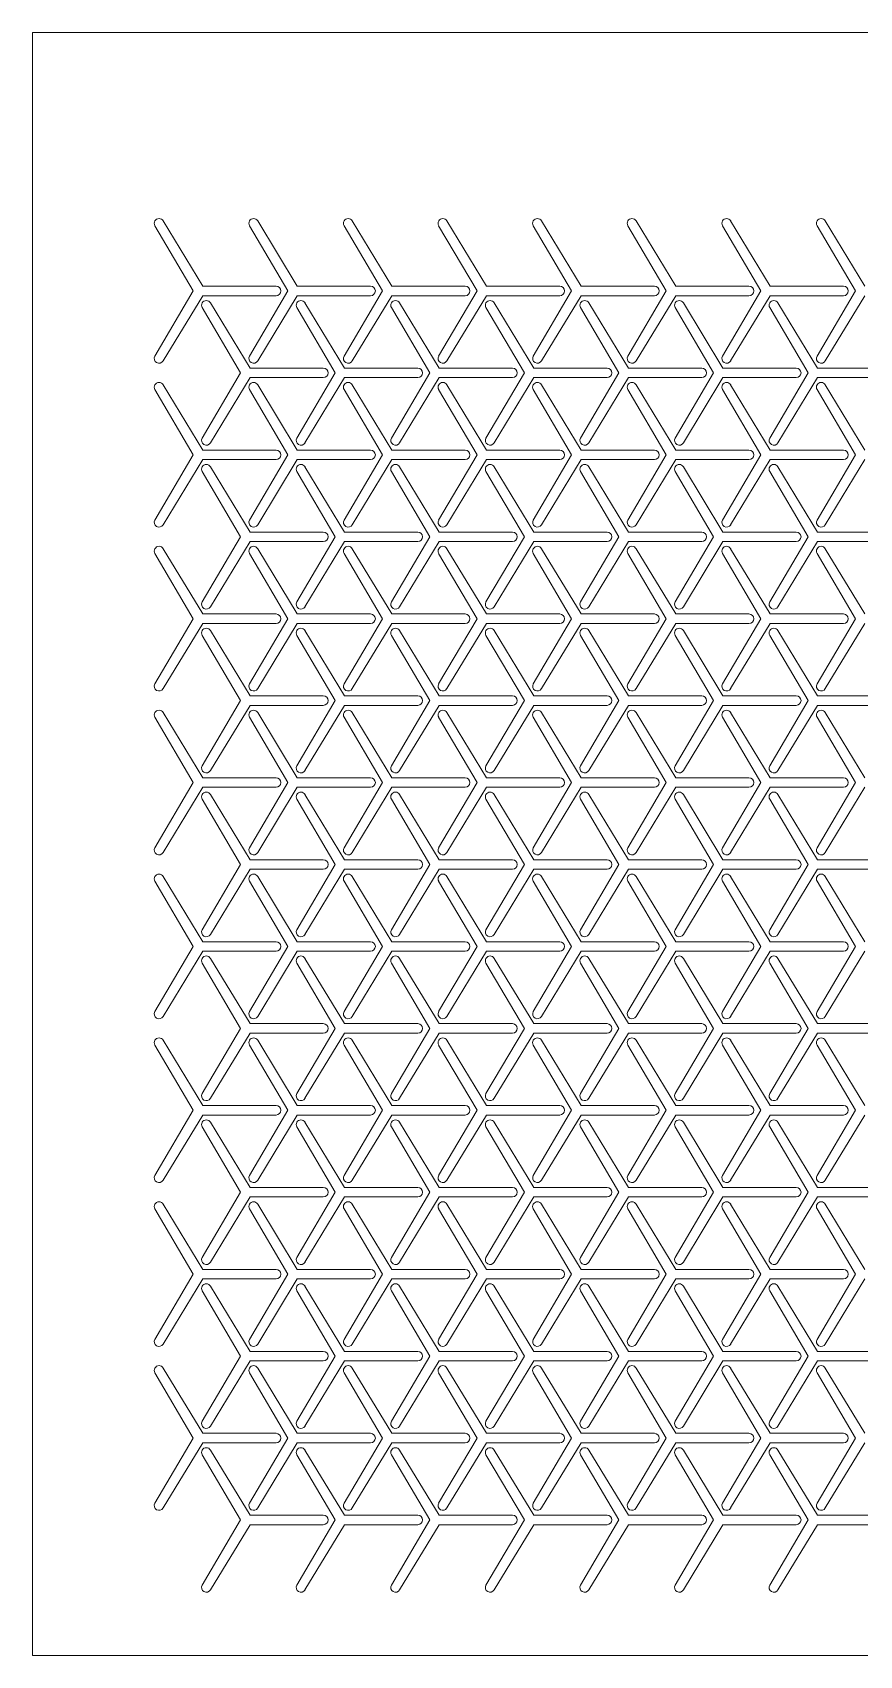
# Model space of a CAD drawing. Header units: metres. Extents: x 0 to 178, y 0 to 172.
# Drawn here: x 0 to 87.4, y 0 to 171.6 of the extents above; entities that cross this region are included whole.
import ezdxf

# ---------------------------------------------------------------- set-up
doc = ezdxf.new("R2010")
doc.units = ezdxf.units.M
doc.layers.add('TOP', color=1, linetype='Continuous', lineweight=0)

msp = doc.modelspace()

# ---------------------------------------------------------------- linework, layer by layer
at = {"layer": 'TOP'}
for p, q in [((0, 0), (0, 171.55)), ((0, 171.55), (177.5, 171.55)), ((12.94, 151.13), (17, 144.23)), ((18, 144.73), (13.81, 151.63)), ((22.94, 151.13), (27, 144.23)), ((28, 144.73), (23.81, 151.63)), ((32.94, 151.13), (37, 144.23)), ((38, 144.73), (33.81, 151.63)), ((42.94, 151.13), (47, 144.23)), ((48, 144.73), (43.81, 151.63)), ((52.94, 151.13), (57, 144.23)), ((58, 144.73), (53.81, 151.63)), ((62.94, 151.13), (67, 144.23)), ((68, 144.73), (63.81, 151.63)), ((72.94, 151.13), (77, 144.23)), ((78, 144.73), (73.81, 151.63)), ((82.94, 151.13), (87, 144.23)), ((88, 144.73), (83.81, 151.63)), ((17, 144.23), (12.94, 137.34)), ((25.75, 144.73), (18, 144.73)), ((27, 144.23), (22.94, 137.34)), ((35.75, 144.73), (28, 144.73)), ((37, 144.23), (32.94, 137.34)), ((45.75, 144.73), (38, 144.73)), ((47, 144.23), (42.94, 137.34)), ((55.75, 144.73), (48, 144.73)), ((57, 144.23), (52.94, 137.34)), ((65.75, 144.73), (58, 144.73)), ((67, 144.23), (62.94, 137.34)), ((75.75, 144.73), (68, 144.73)), ((77, 144.23), (72.94, 137.34)), ((85.75, 144.73), (78, 144.73)), ((87, 144.23), (82.94, 137.34)), ((13.81, 136.84), (18, 143.73)), ((17.94, 142.47), (22, 135.57)), ((18, 143.73), (25.75, 143.73)), ((23, 136.07), (18.81, 142.97)), ((23.81, 136.84), (28, 143.73)), ((27.94, 142.47), (32, 135.57)), ((28, 143.73), (35.75, 143.73)), ((33, 136.07), (28.81, 142.97)), ((33.81, 136.84), (38, 143.73)), ((37.94, 142.47), (42, 135.57)), ((38, 143.73), (45.75, 143.73)), ((43, 136.07), (38.81, 142.97)), ((43.81, 136.84), (48, 143.73)), ((47.94, 142.47), (52, 135.57)), ((48, 143.73), (55.75, 143.73)), ((53, 136.07), (48.81, 142.97)), ((53.81, 136.84), (58, 143.73)), ((57.94, 142.47), (62, 135.57)), ((58, 143.73), (65.75, 143.73)), ((63, 136.07), (58.81, 142.97)), ((63.81, 136.84), (68, 143.73)), ((67.94, 142.47), (72, 135.57)), ((68, 143.73), (75.75, 143.73)), ((73, 136.07), (68.81, 142.97)), ((73.81, 136.84), (78, 143.73)), ((77.94, 142.47), (82, 135.57)), ((78, 143.73), (85.75, 143.73)), ((83, 136.07), (78.81, 142.97)), ((83.81, 136.84), (88, 143.73)), ((22, 135.57), (17.94, 128.68)), ((30.75, 136.07), (23, 136.07)), ((32, 135.57), (27.94, 128.68)), ((40.75, 136.07), (33, 136.07)), ((42, 135.57), (37.94, 128.68)), ((50.75, 136.07), (43, 136.07)), ((52, 135.57), (47.94, 128.68)), ((60.75, 136.07), (53, 136.07)), ((62, 135.57), (57.94, 128.68)), ((70.75, 136.07), (63, 136.07)), ((72, 135.57), (67.94, 128.68)), ((80.75, 136.07), (73, 136.07)), ((82, 135.57), (77.94, 128.68)), ((90.75, 136.07), (83, 136.07)), ((18, 127.41), (13.81, 134.31)), ((18.81, 128.18), (23, 135.07)), ((23, 135.07), (30.75, 135.07)), ((28, 127.41), (23.81, 134.31)), ((28.81, 128.18), (33, 135.07)), ((33, 135.07), (40.75, 135.07)), ((38, 127.41), (33.81, 134.31)), ((38.81, 128.18), (43, 135.07)), ((43, 135.07), (50.75, 135.07)), ((48, 127.41), (43.81, 134.31)), ((48.81, 128.18), (53, 135.07)), ((53, 135.07), (60.75, 135.07)), ((58, 127.41), (53.81, 134.31)), ((58.81, 128.18), (63, 135.07)), ((63, 135.07), (70.75, 135.07)), ((68, 127.41), (63.81, 134.31)), ((68.81, 128.18), (73, 135.07)), ((73, 135.07), (80.75, 135.07)), ((78, 127.41), (73.81, 134.31)), ((78.81, 128.18), (83, 135.07)), ((83, 135.07), (90.75, 135.07)), ((88, 127.41), (83.81, 134.31)), ((12.94, 133.81), (17, 126.91)), ((22.94, 133.81), (27, 126.91)), ((32.94, 133.81), (37, 126.91)), ((42.94, 133.81), (47, 126.91)), ((52.94, 133.81), (57, 126.91)), ((62.94, 133.81), (67, 126.91)), ((72.94, 133.81), (77, 126.91)), ((82.94, 133.81), (87, 126.91)), ((25.75, 127.41), (18, 127.41)), ((35.75, 127.41), (28, 127.41)), ((45.75, 127.41), (38, 127.41)), ((55.75, 127.41), (48, 127.41)), ((65.75, 127.41), (58, 127.41)), ((75.75, 127.41), (68, 127.41)), ((85.75, 127.41), (78, 127.41)), ((17, 126.91), (12.94, 120.02)), ((13.81, 119.52), (18, 126.41)), ((18, 126.41), (25.75, 126.41)), ((23, 118.75), (18.81, 125.65)), ((27, 126.91), (22.94, 120.02)), ((23.81, 119.52), (28, 126.41)), ((28, 126.41), (35.75, 126.41)), ((33, 118.75), (28.81, 125.65)), ((37, 126.91), (32.94, 120.02)), ((33.81, 119.52), (38, 126.41)), ((38, 126.41), (45.75, 126.41)), ((43, 118.75), (38.81, 125.65)), ((47, 126.91), (42.94, 120.02)), ((43.81, 119.52), (48, 126.41)), ((48, 126.41), (55.75, 126.41)), ((53, 118.75), (48.81, 125.65)), ((57, 126.91), (52.94, 120.02)), ((53.81, 119.52), (58, 126.41)), ((58, 126.41), (65.75, 126.41)), ((63, 118.75), (58.81, 125.65)), ((67, 126.91), (62.94, 120.02)), ((63.81, 119.52), (68, 126.41)), ((68, 126.41), (75.75, 126.41)), ((73, 118.75), (68.81, 125.65)), ((77, 126.91), (72.94, 120.02)), ((73.81, 119.52), (78, 126.41)), ((78, 126.41), (85.75, 126.41)), ((83, 118.75), (78.81, 125.65)), ((87, 126.91), (82.94, 120.02)), ((83.81, 119.52), (88, 126.41)), ((17.94, 125.15), (22, 118.25)), ((27.94, 125.15), (32, 118.25)), ((37.94, 125.15), (42, 118.25)), ((47.94, 125.15), (52, 118.25)), ((57.94, 125.15), (62, 118.25)), ((67.94, 125.15), (72, 118.25)), ((77.94, 125.15), (82, 118.25)), ((30.75, 118.75), (23, 118.75)), ((40.75, 118.75), (33, 118.75)), ((50.75, 118.75), (43, 118.75)), ((60.75, 118.75), (53, 118.75)), ((70.75, 118.75), (63, 118.75)), ((80.75, 118.75), (73, 118.75)), ((90.75, 118.75), (83, 118.75)), ((18, 110.09), (13.81, 116.99)), ((22, 118.25), (17.94, 111.36)), ((18.81, 110.86), (23, 117.75)), ((23, 117.75), (30.75, 117.75)), ((28, 110.09), (23.81, 116.99)), ((32, 118.25), (27.94, 111.36)), ((28.81, 110.86), (33, 117.75)), ((33, 117.75), (40.75, 117.75)), ((38, 110.09), (33.81, 116.99)), ((42, 118.25), (37.94, 111.36)), ((38.81, 110.86), (43, 117.75)), ((43, 117.75), (50.75, 117.75)), ((48, 110.09), (43.81, 116.99)), ((52, 118.25), (47.94, 111.36)), ((48.81, 110.86), (53, 117.75)), ((53, 117.75), (60.75, 117.75)), ((58, 110.09), (53.81, 116.99)), ((62, 118.25), (57.94, 111.36)), ((58.81, 110.86), (63, 117.75)), ((63, 117.75), (70.75, 117.75)), ((68, 110.09), (63.81, 116.99)), ((72, 118.25), (67.94, 111.36)), ((68.81, 110.86), (73, 117.75)), ((73, 117.75), (80.75, 117.75)), ((78, 110.09), (73.81, 116.99)), ((82, 118.25), (77.94, 111.36)), ((78.81, 110.86), (83, 117.75)), ((83, 117.75), (90.75, 117.75)), ((88, 110.09), (83.81, 116.99)), ((12.94, 116.49), (17, 109.59)), ((22.94, 116.49), (27, 109.59)), ((32.94, 116.49), (37, 109.59)), ((42.94, 116.49), (47, 109.59)), ((52.94, 116.49), (57, 109.59)), ((62.94, 116.49), (67, 109.59)), ((72.94, 116.49), (77, 109.59)), ((82.94, 116.49), (87, 109.59)), ((25.75, 110.09), (18, 110.09)), ((35.75, 110.09), (28, 110.09)), ((45.75, 110.09), (38, 110.09)), ((55.75, 110.09), (48, 110.09)), ((65.75, 110.09), (58, 110.09)), ((75.75, 110.09), (68, 110.09)), ((85.75, 110.09), (78, 110.09)), ((17, 109.59), (12.94, 102.7)), ((13.81, 102.2), (18, 109.09)), ((18, 109.09), (25.75, 109.09)), ((23, 101.43), (18.81, 108.33)), ((27, 109.59), (22.94, 102.7)), ((23.81, 102.2), (28, 109.09)), ((28, 109.09), (35.75, 109.09)), ((33, 101.43), (28.81, 108.33)), ((37, 109.59), (32.94, 102.7)), ((33.81, 102.2), (38, 109.09)), ((38, 109.09), (45.75, 109.09)), ((43, 101.43), (38.81, 108.33)), ((47, 109.59), (42.94, 102.7)), ((43.81, 102.2), (48, 109.09)), ((48, 109.09), (55.75, 109.09)), ((53, 101.43), (48.81, 108.33)), ((57, 109.59), (52.94, 102.7)), ((53.81, 102.2), (58, 109.09)), ((58, 109.09), (65.75, 109.09)), ((63, 101.43), (58.81, 108.33)), ((67, 109.59), (62.94, 102.7)), ((63.81, 102.2), (68, 109.09)), ((68, 109.09), (75.75, 109.09)), ((73, 101.43), (68.81, 108.33)), ((77, 109.59), (72.94, 102.7)), ((73.81, 102.2), (78, 109.09)), ((78, 109.09), (85.75, 109.09)), ((83, 101.43), (78.81, 108.33)), ((87, 109.59), (82.94, 102.7)), ((83.81, 102.2), (88, 109.09)), ((17.94, 107.83), (22, 100.93)), ((27.94, 107.83), (32, 100.93)), ((37.94, 107.83), (42, 100.93)), ((47.94, 107.83), (52, 100.93)), ((57.94, 107.83), (62, 100.93)), ((67.94, 107.83), (72, 100.93)), ((77.94, 107.83), (82, 100.93)), ((30.75, 101.43), (23, 101.43)), ((40.75, 101.43), (33, 101.43)), ((50.75, 101.43), (43, 101.43)), ((60.75, 101.43), (53, 101.43)), ((70.75, 101.43), (63, 101.43)), ((80.75, 101.43), (73, 101.43)), ((90.75, 101.43), (83, 101.43)), ((18, 92.77), (13.81, 99.67)), ((22, 100.93), (17.94, 94.04)), ((18.81, 93.54), (23, 100.43)), ((23, 100.43), (30.75, 100.43)), ((28, 92.77), (23.81, 99.67)), ((32, 100.93), (27.94, 94.04)), ((28.81, 93.54), (33, 100.43)), ((33, 100.43), (40.75, 100.43)), ((38, 92.77), (33.81, 99.67)), ((42, 100.93), (37.94, 94.04)), ((38.81, 93.54), (43, 100.43)), ((43, 100.43), (50.75, 100.43)), ((48, 92.77), (43.81, 99.67)), ((52, 100.93), (47.94, 94.04)), ((48.81, 93.54), (53, 100.43)), ((53, 100.43), (60.75, 100.43)), ((58, 92.77), (53.81, 99.67)), ((62, 100.93), (57.94, 94.04)), ((58.81, 93.54), (63, 100.43)), ((63, 100.43), (70.75, 100.43)), ((68, 92.77), (63.81, 99.67)), ((72, 100.93), (67.94, 94.04)), ((68.81, 93.54), (73, 100.43)), ((73, 100.43), (80.75, 100.43)), ((78, 92.77), (73.81, 99.67)), ((82, 100.93), (77.94, 94.04)), ((78.81, 93.54), (83, 100.43)), ((83, 100.43), (90.75, 100.43)), ((88, 92.77), (83.81, 99.67)), ((12.94, 99.17), (17, 92.27)), ((22.94, 99.17), (27, 92.27)), ((32.94, 99.17), (37, 92.27)), ((42.94, 99.17), (47, 92.27)), ((52.94, 99.17), (57, 92.27)), ((62.94, 99.17), (67, 92.27)), ((72.94, 99.17), (77, 92.27)), ((82.94, 99.17), (87, 92.27)), ((25.75, 92.77), (18, 92.77)), ((35.75, 92.77), (28, 92.77)), ((45.75, 92.77), (38, 92.77)), ((55.75, 92.77), (48, 92.77)), ((65.75, 92.77), (58, 92.77)), ((75.75, 92.77), (68, 92.77)), ((85.75, 92.77), (78, 92.77)), ((17, 92.27), (12.94, 85.38)), ((13.81, 84.88), (18, 91.77)), ((18, 91.77), (25.75, 91.77)), ((23, 84.11), (18.81, 91.01)), ((27, 92.27), (22.94, 85.38)), ((23.81, 84.88), (28, 91.77)), ((28, 91.77), (35.75, 91.77)), ((33, 84.11), (28.81, 91.01)), ((37, 92.27), (32.94, 85.38)), ((33.81, 84.88), (38, 91.77)), ((38, 91.77), (45.75, 91.77)), ((43, 84.11), (38.81, 91.01)), ((47, 92.27), (42.94, 85.38)), ((43.81, 84.88), (48, 91.77)), ((48, 91.77), (55.75, 91.77)), ((53, 84.11), (48.81, 91.01)), ((57, 92.27), (52.94, 85.38)), ((53.81, 84.88), (58, 91.77)), ((58, 91.77), (65.75, 91.77)), ((63, 84.11), (58.81, 91.01)), ((67, 92.27), (62.94, 85.38)), ((63.81, 84.88), (68, 91.77)), ((68, 91.77), (75.75, 91.77)), ((73, 84.11), (68.81, 91.01)), ((77, 92.27), (72.94, 85.38)), ((73.81, 84.88), (78, 91.77)), ((78, 91.77), (85.75, 91.77)), ((83, 84.11), (78.81, 91.01)), ((87, 92.27), (82.94, 85.38)), ((83.81, 84.88), (88, 91.77)), ((17.94, 90.51), (22, 83.61)), ((27.94, 90.51), (32, 83.61)), ((37.94, 90.51), (42, 83.61)), ((47.94, 90.51), (52, 83.61)), ((57.94, 90.51), (62, 83.61)), ((67.94, 90.51), (72, 83.61)), ((77.94, 90.51), (82, 83.61)), ((30.75, 84.11), (23, 84.11)), ((40.75, 84.11), (33, 84.11)), ((50.75, 84.11), (43, 84.11)), ((60.75, 84.11), (53, 84.11)), ((70.75, 84.11), (63, 84.11)), ((80.75, 84.11), (73, 84.11)), ((90.75, 84.11), (83, 84.11)), ((18, 75.45), (13.81, 82.35)), ((22, 83.61), (17.94, 76.72)), ((18.81, 76.22), (23, 83.11)), ((23, 83.11), (30.75, 83.11)), ((28, 75.45), (23.81, 82.35)), ((32, 83.61), (27.94, 76.72)), ((28.81, 76.22), (33, 83.11)), ((33, 83.11), (40.75, 83.11)), ((38, 75.45), (33.81, 82.35)), ((42, 83.61), (37.94, 76.72)), ((38.81, 76.22), (43, 83.11)), ((43, 83.11), (50.75, 83.11)), ((48, 75.45), (43.81, 82.35)), ((52, 83.61), (47.94, 76.72)), ((48.81, 76.22), (53, 83.11)), ((53, 83.11), (60.75, 83.11)), ((58, 75.45), (53.81, 82.35)), ((62, 83.61), (57.94, 76.72)), ((58.81, 76.22), (63, 83.11)), ((63, 83.11), (70.75, 83.11)), ((68, 75.45), (63.81, 82.35)), ((72, 83.61), (67.94, 76.72)), ((68.81, 76.22), (73, 83.11)), ((73, 83.11), (80.75, 83.11)), ((78, 75.45), (73.81, 82.35)), ((82, 83.61), (77.94, 76.72)), ((78.81, 76.22), (83, 83.11)), ((83, 83.11), (90.75, 83.11)), ((88, 75.45), (83.81, 82.35)), ((12.94, 81.85), (17, 74.95)), ((22.94, 81.85), (27, 74.95)), ((32.94, 81.85), (37, 74.95)), ((42.94, 81.85), (47, 74.95)), ((52.94, 81.85), (57, 74.95)), ((62.94, 81.85), (67, 74.95)), ((72.94, 81.85), (77, 74.95)), ((82.94, 81.85), (87, 74.95)), ((17, 74.95), (12.94, 68.06)), ((13.81, 67.56), (18, 74.45)), ((25.75, 75.45), (18, 75.45)), ((18, 74.45), (25.75, 74.45)), ((27, 74.95), (22.94, 68.06)), ((23.81, 67.56), (28, 74.45)), ((35.75, 75.45), (28, 75.45)), ((28, 74.45), (35.75, 74.45)), ((37, 74.95), (32.94, 68.06)), ((33.81, 67.56), (38, 74.45)), ((45.75, 75.45), (38, 75.45)), ((38, 74.45), (45.75, 74.45)), ((47, 74.95), (42.94, 68.06)), ((43.81, 67.56), (48, 74.45)), ((55.75, 75.45), (48, 75.45)), ((48, 74.45), (55.75, 74.45)), ((57, 74.95), (52.94, 68.06)), ((53.81, 67.56), (58, 74.45)), ((65.75, 75.45), (58, 75.45)), ((58, 74.45), (65.75, 74.45)), ((67, 74.95), (62.94, 68.06)), ((63.81, 67.56), (68, 74.45)), ((75.75, 75.45), (68, 75.45)), ((68, 74.45), (75.75, 74.45)), ((77, 74.95), (72.94, 68.06)), ((73.81, 67.56), (78, 74.45)), ((85.75, 75.45), (78, 75.45)), ((78, 74.45), (85.75, 74.45)), ((87, 74.95), (82.94, 68.06)), ((83.81, 67.56), (88, 74.45)), ((17.94, 73.19), (22, 66.29)), ((23, 66.79), (18.81, 73.69)), ((27.94, 73.19), (32, 66.29)), ((33, 66.79), (28.81, 73.69)), ((37.94, 73.19), (42, 66.29)), ((43, 66.79), (38.81, 73.69)), ((47.94, 73.19), (52, 66.29)), ((53, 66.79), (48.81, 73.69)), ((57.94, 73.19), (62, 66.29)), ((63, 66.79), (58.81, 73.69)), ((67.94, 73.19), (72, 66.29)), ((73, 66.79), (68.81, 73.69)), ((77.94, 73.19), (82, 66.29)), ((83, 66.79), (78.81, 73.69)), ((22, 66.29), (17.94, 59.4)), ((18.81, 58.9), (23, 65.79)), ((30.75, 66.79), (23, 66.79)), ((23, 65.79), (30.75, 65.79)), ((32, 66.29), (27.94, 59.4)), ((28.81, 58.9), (33, 65.79)), ((40.75, 66.79), (33, 66.79)), ((33, 65.79), (40.75, 65.79)), ((42, 66.29), (37.94, 59.4)), ((38.81, 58.9), (43, 65.79)), ((50.75, 66.79), (43, 66.79)), ((43, 65.79), (50.75, 65.79)), ((52, 66.29), (47.94, 59.4)), ((48.81, 58.9), (53, 65.79)), ((60.75, 66.79), (53, 66.79)), ((53, 65.79), (60.75, 65.79)), ((62, 66.29), (57.94, 59.4)), ((58.81, 58.9), (63, 65.79)), ((70.75, 66.79), (63, 66.79)), ((63, 65.79), (70.75, 65.79)), ((72, 66.29), (67.94, 59.4)), ((68.81, 58.9), (73, 65.79)), ((80.75, 66.79), (73, 66.79)), ((73, 65.79), (80.75, 65.79)), ((82, 66.29), (77.94, 59.4)), ((78.81, 58.9), (83, 65.79)), ((90.75, 66.79), (83, 66.79)), ((83, 65.79), (90.75, 65.79)), ((12.94, 64.53), (17, 57.63)), ((18, 58.13), (13.81, 65.03)), ((22.94, 64.53), (27, 57.63)), ((28, 58.13), (23.81, 65.03)), ((32.94, 64.53), (37, 57.63)), ((38, 58.13), (33.81, 65.03)), ((42.94, 64.53), (47, 57.63)), ((48, 58.13), (43.81, 65.03)), ((52.94, 64.53), (57, 57.63)), ((58, 58.13), (53.81, 65.03)), ((62.94, 64.53), (67, 57.63)), ((68, 58.13), (63.81, 65.03)), ((72.94, 64.53), (77, 57.63)), ((78, 58.13), (73.81, 65.03)), ((82.94, 64.53), (87, 57.63)), ((88, 58.13), (83.81, 65.03)), ((17, 57.63), (12.94, 50.74)), ((13.81, 50.24), (18, 57.13)), ((25.75, 58.13), (18, 58.13)), ((18, 57.13), (25.75, 57.13)), ((27, 57.63), (22.94, 50.74)), ((23.81, 50.24), (28, 57.13)), ((35.75, 58.13), (28, 58.13)), ((28, 57.13), (35.75, 57.13)), ((37, 57.63), (32.94, 50.74)), ((33.81, 50.24), (38, 57.13)), ((45.75, 58.13), (38, 58.13)), ((38, 57.13), (45.75, 57.13)), ((47, 57.63), (42.94, 50.74)), ((43.81, 50.24), (48, 57.13)), ((55.75, 58.13), (48, 58.13)), ((48, 57.13), (55.75, 57.13)), ((57, 57.63), (52.94, 50.74)), ((53.81, 50.24), (58, 57.13)), ((65.75, 58.13), (58, 58.13)), ((58, 57.13), (65.75, 57.13)), ((67, 57.63), (62.94, 50.74)), ((63.81, 50.24), (68, 57.13)), ((75.75, 58.13), (68, 58.13)), ((68, 57.13), (75.75, 57.13)), ((77, 57.63), (72.94, 50.74)), ((73.81, 50.24), (78, 57.13)), ((85.75, 58.13), (78, 58.13)), ((78, 57.13), (85.75, 57.13)), ((87, 57.63), (82.94, 50.74)), ((83.81, 50.24), (88, 57.13)), ((17.94, 55.87), (22, 48.97)), ((23, 49.47), (18.81, 56.37)), ((27.94, 55.87), (32, 48.97)), ((33, 49.47), (28.81, 56.37)), ((37.94, 55.87), (42, 48.97)), ((43, 49.47), (38.81, 56.37)), ((47.94, 55.87), (52, 48.97)), ((53, 49.47), (48.81, 56.37)), ((57.94, 55.87), (62, 48.97)), ((63, 49.47), (58.81, 56.37)), ((67.94, 55.87), (72, 48.97)), ((73, 49.47), (68.81, 56.37)), ((77.94, 55.87), (82, 48.97)), ((83, 49.47), (78.81, 56.37)), ((22, 48.97), (17.94, 42.08)), ((18.81, 41.58), (23, 48.47)), ((30.75, 49.47), (23, 49.47)), ((23, 48.47), (30.75, 48.47)), ((32, 48.97), (27.94, 42.08)), ((28.81, 41.58), (33, 48.47)), ((40.75, 49.47), (33, 49.47)), ((33, 48.47), (40.75, 48.47)), ((42, 48.97), (37.94, 42.08)), ((38.81, 41.58), (43, 48.47)), ((50.75, 49.47), (43, 49.47)), ((43, 48.47), (50.75, 48.47)), ((52, 48.97), (47.94, 42.08)), ((48.81, 41.58), (53, 48.47)), ((60.75, 49.47), (53, 49.47)), ((53, 48.47), (60.75, 48.47)), ((62, 48.97), (57.94, 42.08)), ((58.81, 41.58), (63, 48.47)), ((70.75, 49.47), (63, 49.47)), ((63, 48.47), (70.75, 48.47)), ((72, 48.97), (67.94, 42.08)), ((68.81, 41.58), (73, 48.47)), ((80.75, 49.47), (73, 49.47)), ((73, 48.47), (80.75, 48.47)), ((82, 48.97), (77.94, 42.08)), ((78.81, 41.58), (83, 48.47)), ((90.75, 49.47), (83, 49.47)), ((83, 48.47), (90.75, 48.47)), ((12.94, 47.21), (17, 40.31)), ((18, 40.81), (13.81, 47.71)), ((22.94, 47.21), (27, 40.31)), ((28, 40.81), (23.81, 47.71)), ((32.94, 47.21), (37, 40.31)), ((38, 40.81), (33.81, 47.71)), ((42.94, 47.21), (47, 40.31)), ((48, 40.81), (43.81, 47.71)), ((52.94, 47.21), (57, 40.31)), ((58, 40.81), (53.81, 47.71)), ((62.94, 47.21), (67, 40.31)), ((68, 40.81), (63.81, 47.71)), ((72.94, 47.21), (77, 40.31)), ((78, 40.81), (73.81, 47.71)), ((82.94, 47.21), (87, 40.31)), ((88, 40.81), (83.81, 47.71)), ((17, 40.31), (12.94, 33.42)), ((13.81, 32.92), (18, 39.81)), ((25.75, 40.81), (18, 40.81)), ((18, 39.81), (25.75, 39.81)), ((27, 40.31), (22.94, 33.42)), ((23.81, 32.92), (28, 39.81)), ((35.75, 40.81), (28, 40.81)), ((28, 39.81), (35.75, 39.81)), ((37, 40.31), (32.94, 33.42)), ((33.81, 32.92), (38, 39.81)), ((45.75, 40.81), (38, 40.81)), ((38, 39.81), (45.75, 39.81)), ((47, 40.31), (42.94, 33.42)), ((43.81, 32.92), (48, 39.81)), ((55.75, 40.81), (48, 40.81)), ((48, 39.81), (55.75, 39.81)), ((57, 40.31), (52.94, 33.42)), ((53.81, 32.92), (58, 39.81)), ((65.75, 40.81), (58, 40.81)), ((58, 39.81), (65.75, 39.81)), ((67, 40.31), (62.94, 33.42)), ((63.81, 32.92), (68, 39.81)), ((75.75, 40.81), (68, 40.81)), ((68, 39.81), (75.75, 39.81)), ((77, 40.31), (72.94, 33.42)), ((73.81, 32.92), (78, 39.81)), ((85.75, 40.81), (78, 40.81)), ((78, 39.81), (85.75, 39.81)), ((87, 40.31), (82.94, 33.42)), ((83.81, 32.92), (88, 39.81)), ((17.94, 38.55), (22, 31.65)), ((23, 32.15), (18.81, 39.05)), ((27.94, 38.55), (32, 31.65)), ((33, 32.15), (28.81, 39.05)), ((37.94, 38.55), (42, 31.65)), ((43, 32.15), (38.81, 39.05)), ((47.94, 38.55), (52, 31.65)), ((53, 32.15), (48.81, 39.05)), ((57.94, 38.55), (62, 31.65)), ((63, 32.15), (58.81, 39.05)), ((67.94, 38.55), (72, 31.65)), ((73, 32.15), (68.81, 39.05)), ((77.94, 38.55), (82, 31.65)), ((83, 32.15), (78.81, 39.05)), ((22, 31.65), (17.94, 24.76)), ((18.81, 24.26), (23, 31.15)), ((30.75, 32.15), (23, 32.15)), ((23, 31.15), (30.75, 31.15)), ((32, 31.65), (27.94, 24.76)), ((28.81, 24.26), (33, 31.15)), ((40.75, 32.15), (33, 32.15)), ((33, 31.15), (40.75, 31.15)), ((42, 31.65), (37.94, 24.76)), ((38.81, 24.26), (43, 31.15)), ((50.75, 32.15), (43, 32.15)), ((43, 31.15), (50.75, 31.15)), ((52, 31.65), (47.94, 24.76)), ((48.81, 24.26), (53, 31.15)), ((60.75, 32.15), (53, 32.15)), ((53, 31.15), (60.75, 31.15)), ((62, 31.65), (57.94, 24.76)), ((58.81, 24.26), (63, 31.15)), ((70.75, 32.15), (63, 32.15)), ((63, 31.15), (70.75, 31.15)), ((72, 31.65), (67.94, 24.76)), ((68.81, 24.26), (73, 31.15)), ((80.75, 32.15), (73, 32.15)), ((73, 31.15), (80.75, 31.15)), ((82, 31.65), (77.94, 24.76)), ((78.81, 24.26), (83, 31.15)), ((90.75, 32.15), (83, 32.15)), ((83, 31.15), (90.75, 31.15)), ((12.94, 29.89), (17, 22.99)), ((18, 23.49), (13.81, 30.39)), ((22.94, 29.89), (27, 22.99)), ((28, 23.49), (23.81, 30.39)), ((32.94, 29.89), (37, 22.99)), ((38, 23.49), (33.81, 30.39)), ((42.94, 29.89), (47, 22.99)), ((48, 23.49), (43.81, 30.39)), ((52.94, 29.89), (57, 22.99)), ((58, 23.49), (53.81, 30.39)), ((62.94, 29.89), (67, 22.99)), ((68, 23.49), (63.81, 30.39)), ((72.94, 29.89), (77, 22.99)), ((78, 23.49), (73.81, 30.39)), ((82.94, 29.89), (87, 22.99)), ((88, 23.49), (83.81, 30.39)), ((17, 22.99), (12.94, 16.1)), ((13.81, 15.6), (18, 22.49)), ((25.75, 23.49), (18, 23.49)), ((18, 22.49), (25.75, 22.49)), ((27, 22.99), (22.94, 16.1)), ((23.81, 15.6), (28, 22.49)), ((35.75, 23.49), (28, 23.49)), ((28, 22.49), (35.75, 22.49)), ((37, 22.99), (32.94, 16.1)), ((33.81, 15.6), (38, 22.49)), ((45.75, 23.49), (38, 23.49)), ((38, 22.49), (45.75, 22.49)), ((47, 22.99), (42.94, 16.1)), ((43.81, 15.6), (48, 22.49)), ((55.75, 23.49), (48, 23.49)), ((48, 22.49), (55.75, 22.49)), ((57, 22.99), (52.94, 16.1)), ((53.81, 15.6), (58, 22.49)), ((65.75, 23.49), (58, 23.49)), ((58, 22.49), (65.75, 22.49)), ((67, 22.99), (62.94, 16.1)), ((63.81, 15.6), (68, 22.49)), ((75.75, 23.49), (68, 23.49)), ((68, 22.49), (75.75, 22.49)), ((77, 22.99), (72.94, 16.1)), ((73.81, 15.6), (78, 22.49)), ((85.75, 23.49), (78, 23.49)), ((78, 22.49), (85.75, 22.49)), ((87, 22.99), (82.94, 16.1)), ((83.81, 15.6), (88, 22.49)), ((17.94, 21.22), (22, 14.33)), ((23, 14.83), (18.81, 21.72)), ((27.94, 21.22), (32, 14.33)), ((33, 14.83), (28.81, 21.72)), ((37.94, 21.22), (42, 14.33)), ((43, 14.83), (38.81, 21.72)), ((47.94, 21.22), (52, 14.33)), ((53, 14.83), (48.81, 21.72)), ((57.94, 21.22), (62, 14.33)), ((63, 14.83), (58.81, 21.72)), ((67.94, 21.22), (72, 14.33)), ((73, 14.83), (68.81, 21.72)), ((77.94, 21.22), (82, 14.33)), ((83, 14.83), (78.81, 21.72)), ((22, 14.33), (17.94, 7.44)), ((18.81, 6.94), (23, 13.83)), ((30.75, 14.83), (23, 14.83)), ((23, 13.83), (30.75, 13.83)), ((32, 14.33), (27.94, 7.44)), ((28.81, 6.94), (33, 13.83)), ((40.75, 14.83), (33, 14.83)), ((33, 13.83), (40.75, 13.83)), ((42, 14.33), (37.94, 7.44)), ((38.81, 6.94), (43, 13.83)), ((50.75, 14.83), (43, 14.83)), ((43, 13.83), (50.75, 13.83)), ((52, 14.33), (47.94, 7.44)), ((48.81, 6.94), (53, 13.83)), ((60.75, 14.83), (53, 14.83)), ((53, 13.83), (60.75, 13.83)), ((62, 14.33), (57.94, 7.44)), ((58.81, 6.94), (63, 13.83)), ((70.75, 14.83), (63, 14.83)), ((63, 13.83), (70.75, 13.83)), ((72, 14.33), (67.94, 7.44)), ((68.81, 6.94), (73, 13.83)), ((80.75, 14.83), (73, 14.83)), ((73, 13.83), (80.75, 13.83)), ((82, 14.33), (77.94, 7.44)), ((78.81, 6.94), (83, 13.83)), ((90.75, 14.83), (83, 14.83)), ((83, 13.83), (90.75, 13.83)), ((177.5, 0), (0, 0))]:
    msp.add_line(p, q, dxfattribs=at)
for centre, start, end in [((13.38, 151.38), 30, 210), ((23.38, 151.38), 30, 210), ((33.38, 151.38), 30, 210), ((43.38, 151.38), 30, 210), ((53.38, 151.38), 30, 210), ((63.38, 151.38), 30, 210), ((73.38, 151.38), 30, 210), ((83.38, 151.38), 30, 210), ((25.75, 144.23), -90, 90), ((35.75, 144.23), -90, 90), ((45.75, 144.23), -90, 90), ((55.75, 144.23), -90, 90), ((65.75, 144.23), -90, 90), ((75.75, 144.23), -90, 90), ((85.75, 144.23), -90, 90), ((18.38, 142.72), 30, 210), ((28.38, 142.72), 30, 210), ((38.38, 142.72), 30, 210), ((48.38, 142.72), 30, 210), ((58.38, 142.72), 30, 210), ((68.38, 142.72), 30, 210), ((78.38, 142.72), 30, 210), ((13.38, 137.09), 150, 330), ((23.38, 137.09), 150, 330), ((33.38, 137.09), 150, 330), ((43.38, 137.09), 150, 330), ((53.38, 137.09), 150, 330), ((63.38, 137.09), 150, 330), ((73.38, 137.09), 150, 330), ((83.38, 137.09), 150, 330), ((30.75, 135.57), -90, 90), ((40.75, 135.57), -90, 90), ((50.75, 135.57), -90, 90), ((60.75, 135.57), -90, 90), ((70.75, 135.57), -90, 90), ((80.75, 135.57), -90, 90), ((13.38, 134.06), 30, 210), ((23.38, 134.06), 30, 210), ((33.38, 134.06), 30, 210), ((43.38, 134.06), 30, 210), ((53.38, 134.06), 30, 210), ((63.38, 134.06), 30, 210), ((73.38, 134.06), 30, 210), ((83.38, 134.06), 30, 210), ((18.38, 128.43), 150, 330), ((28.38, 128.43), 150, 330), ((38.38, 128.43), 150, 330), ((48.38, 128.43), 150, 330), ((58.38, 128.43), 150, 330), ((68.38, 128.43), 150, 330), ((78.38, 128.43), 150, 330), ((25.75, 126.91), -90, 90), ((35.75, 126.91), -90, 90), ((45.75, 126.91), -90, 90), ((55.75, 126.91), -90, 90), ((65.75, 126.91), -90, 90), ((75.75, 126.91), -90, 90), ((85.75, 126.91), -90, 90), ((18.38, 125.4), 30, 210), ((28.38, 125.4), 30, 210), ((38.38, 125.4), 30, 210), ((48.38, 125.4), 30, 210), ((58.38, 125.4), 30, 210), ((68.38, 125.4), 30, 210), ((78.38, 125.4), 30, 210), ((13.38, 119.77), 150, 330), ((23.38, 119.77), 150, 330), ((30.75, 118.25), -90, 90), ((33.38, 119.77), 150, 330), ((40.75, 118.25), -90, 90), ((43.38, 119.77), 150, 330), ((50.75, 118.25), -90, 90), ((53.38, 119.77), 150, 330), ((60.75, 118.25), -90, 90), ((63.38, 119.77), 150, 330), ((70.75, 118.25), -90, 90), ((73.38, 119.77), 150, 330), ((80.75, 118.25), -90, 90), ((83.38, 119.77), 150, 330), ((13.38, 116.74), 30, 210), ((23.38, 116.74), 30, 210), ((33.38, 116.74), 30, 210), ((43.38, 116.74), 30, 210), ((53.38, 116.74), 30, 210), ((63.38, 116.74), 30, 210), ((73.38, 116.74), 30, 210), ((83.38, 116.74), 30, 210), ((18.38, 111.11), 150, 330), ((25.75, 109.59), -90, 90), ((28.38, 111.11), 150, 330), ((35.75, 109.59), -90, 90), ((38.38, 111.11), 150, 330), ((45.75, 109.59), -90, 90), ((48.38, 111.11), 150, 330), ((55.75, 109.59), -90, 90), ((58.38, 111.11), 150, 330), ((65.75, 109.59), -90, 90), ((68.38, 111.11), 150, 330), ((75.75, 109.59), -90, 90), ((78.38, 111.11), 150, 330), ((85.75, 109.59), -90, 90), ((18.38, 108.08), 30, 210), ((28.38, 108.08), 30, 210), ((38.38, 108.08), 30, 210), ((48.38, 108.08), 30, 210), ((58.38, 108.08), 30, 210), ((68.38, 108.08), 30, 210), ((78.38, 108.08), 30, 210), ((13.38, 102.45), 150, 330), ((23.38, 102.45), 150, 330), ((30.75, 100.93), -90, 90), ((33.38, 102.45), 150, 330), ((40.75, 100.93), -90, 90), ((43.38, 102.45), 150, 330), ((50.75, 100.93), -90, 90), ((53.38, 102.45), 150, 330), ((60.75, 100.93), -90, 90), ((63.38, 102.45), 150, 330), ((70.75, 100.93), -90, 90), ((73.38, 102.45), 150, 330), ((80.75, 100.93), -90, 90), ((83.38, 102.45), 150, 330), ((13.38, 99.42), 30, 210), ((23.38, 99.42), 30, 210), ((33.38, 99.42), 30, 210), ((43.38, 99.42), 30, 210), ((53.38, 99.42), 30, 210), ((63.38, 99.42), 30, 210), ((73.38, 99.42), 30, 210), ((83.38, 99.42), 30, 210), ((18.38, 93.79), 150, 330), ((25.75, 92.27), -90, 90), ((28.38, 93.79), 150, 330), ((35.75, 92.27), -90, 90), ((38.38, 93.79), 150, 330), ((45.75, 92.27), -90, 90), ((48.38, 93.79), 150, 330), ((55.75, 92.27), -90, 90), ((58.38, 93.79), 150, 330), ((65.75, 92.27), -90, 90), ((68.38, 93.79), 150, 330), ((75.75, 92.27), -90, 90), ((78.38, 93.79), 150, 330), ((85.75, 92.27), -90, 90), ((18.38, 90.76), 30, 210), ((28.38, 90.76), 30, 210), ((38.38, 90.76), 30, 210), ((48.38, 90.76), 30, 210), ((58.38, 90.76), 30, 210), ((68.38, 90.76), 30, 210), ((78.38, 90.76), 30, 210), ((13.38, 85.13), 150, 330), ((23.38, 85.13), 150, 330), ((30.75, 83.61), -90, 90), ((33.38, 85.13), 150, 330), ((40.75, 83.61), -90, 90), ((43.38, 85.13), 150, 330), ((50.75, 83.61), -90, 90), ((53.38, 85.13), 150, 330), ((60.75, 83.61), -90, 90), ((63.38, 85.13), 150, 330), ((70.75, 83.61), -90, 90), ((73.38, 85.13), 150, 330), ((80.75, 83.61), -90, 90), ((83.38, 85.13), 150, 330), ((13.38, 82.1), 30, 210), ((23.38, 82.1), 30, 210), ((33.38, 82.1), 30, 210), ((43.38, 82.1), 30, 210), ((53.38, 82.1), 30, 210), ((63.38, 82.1), 30, 210), ((73.38, 82.1), 30, 210), ((83.38, 82.1), 30, 210), ((18.38, 76.47), 150, 330), ((28.38, 76.47), 150, 330), ((38.38, 76.47), 150, 330), ((48.38, 76.47), 150, 330), ((58.38, 76.47), 150, 330), ((68.38, 76.47), 150, 330), ((78.38, 76.47), 150, 330), ((18.38, 73.44), 30, 210), ((25.75, 74.95), -90, 90), ((28.38, 73.44), 30, 210), ((35.75, 74.95), -90, 90), ((38.38, 73.44), 30, 210), ((45.75, 74.95), -90, 90), ((48.38, 73.44), 30, 210), ((55.75, 74.95), -90, 90), ((58.38, 73.44), 30, 210), ((65.75, 74.95), -90, 90), ((68.38, 73.44), 30, 210), ((75.75, 74.95), -90, 90), ((78.38, 73.44), 30, 210), ((85.75, 74.95), -90, 90), ((13.38, 67.81), 150, 330), ((23.38, 67.81), 150, 330), ((33.38, 67.81), 150, 330), ((43.38, 67.81), 150, 330), ((53.38, 67.81), 150, 330), ((63.38, 67.81), 150, 330), ((73.38, 67.81), 150, 330), ((83.38, 67.81), 150, 330), ((13.38, 64.78), 30, 210), ((23.38, 64.78), 30, 210), ((30.75, 66.29), -90, 90), ((33.38, 64.78), 30, 210), ((40.75, 66.29), -90, 90), ((43.38, 64.78), 30, 210), ((50.75, 66.29), -90, 90), ((53.38, 64.78), 30, 210), ((60.75, 66.29), -90, 90), ((63.38, 64.78), 30, 210), ((70.75, 66.29), -90, 90), ((73.38, 64.78), 30, 210), ((80.75, 66.29), -90, 90), ((83.38, 64.78), 30, 210), ((18.38, 59.15), 150, 330), ((28.38, 59.15), 150, 330), ((38.38, 59.15), 150, 330), ((48.38, 59.15), 150, 330), ((58.38, 59.15), 150, 330), ((68.38, 59.15), 150, 330), ((78.38, 59.15), 150, 330), ((18.38, 56.12), 30, 210), ((25.75, 57.63), -90, 90), ((28.38, 56.12), 30, 210), ((35.75, 57.63), -90, 90), ((38.38, 56.12), 30, 210), ((45.75, 57.63), -90, 90), ((48.38, 56.12), 30, 210), ((55.75, 57.63), -90, 90), ((58.38, 56.12), 30, 210), ((65.75, 57.63), -90, 90), ((68.38, 56.12), 30, 210), ((75.75, 57.63), -90, 90), ((78.38, 56.12), 30, 210), ((85.75, 57.63), -90, 90), ((13.38, 50.49), 150, 330), ((23.38, 50.49), 150, 330), ((33.38, 50.49), 150, 330), ((43.38, 50.49), 150, 330), ((53.38, 50.49), 150, 330), ((63.38, 50.49), 150, 330), ((73.38, 50.49), 150, 330), ((83.38, 50.49), 150, 330), ((30.75, 48.97), -90, 90), ((40.75, 48.97), -90, 90), ((50.75, 48.97), -90, 90), ((60.75, 48.97), -90, 90), ((70.75, 48.97), -90, 90), ((80.75, 48.97), -90, 90), ((13.38, 47.46), 30, 210), ((23.38, 47.46), 30, 210), ((33.38, 47.46), 30, 210), ((43.38, 47.46), 30, 210), ((53.38, 47.46), 30, 210), ((63.38, 47.46), 30, 210), ((73.38, 47.46), 30, 210), ((83.38, 47.46), 30, 210), ((18.38, 41.83), 150, 330), ((28.38, 41.83), 150, 330), ((38.38, 41.83), 150, 330), ((48.38, 41.83), 150, 330), ((58.38, 41.83), 150, 330), ((68.38, 41.83), 150, 330), ((78.38, 41.83), 150, 330), ((25.75, 40.31), -90, 90), ((35.75, 40.31), -90, 90), ((45.75, 40.31), -90, 90), ((55.75, 40.31), -90, 90), ((65.75, 40.31), -90, 90), ((75.75, 40.31), -90, 90), ((85.75, 40.31), -90, 90), ((18.38, 38.8), 30, 210), ((28.38, 38.8), 30, 210), ((38.38, 38.8), 30, 210), ((48.38, 38.8), 30, 210), ((58.38, 38.8), 30, 210), ((68.38, 38.8), 30, 210), ((78.38, 38.8), 30, 210), ((13.38, 33.17), 150, 330), ((23.38, 33.17), 150, 330), ((33.38, 33.17), 150, 330), ((43.38, 33.17), 150, 330), ((53.38, 33.17), 150, 330), ((63.38, 33.17), 150, 330), ((73.38, 33.17), 150, 330), ((83.38, 33.17), 150, 330), ((30.75, 31.65), -90, 90), ((40.75, 31.65), -90, 90), ((50.75, 31.65), -90, 90), ((60.75, 31.65), -90, 90), ((70.75, 31.65), -90, 90), ((80.75, 31.65), -90, 90), ((13.38, 30.14), 30, 210), ((23.38, 30.14), 30, 210), ((33.38, 30.14), 30, 210), ((43.38, 30.14), 30, 210), ((53.38, 30.14), 30, 210), ((63.38, 30.14), 30, 210), ((73.38, 30.14), 30, 210), ((83.38, 30.14), 30, 210), ((18.38, 24.51), 150, 330), ((28.38, 24.51), 150, 330), ((38.38, 24.51), 150, 330), ((48.38, 24.51), 150, 330), ((58.38, 24.51), 150, 330), ((68.38, 24.51), 150, 330), ((78.38, 24.51), 150, 330), ((25.75, 22.99), -90, 90), ((35.75, 22.99), -90, 90), ((45.75, 22.99), -90, 90), ((55.75, 22.99), -90, 90), ((65.75, 22.99), -90, 90), ((75.75, 22.99), -90, 90), ((85.75, 22.99), -90, 90), ((18.38, 21.47), 30, 210), ((28.38, 21.47), 30, 210), ((38.38, 21.47), 30, 210), ((48.38, 21.47), 30, 210), ((58.38, 21.47), 30, 210), ((68.38, 21.47), 30, 210), ((78.38, 21.47), 30, 210), ((13.38, 15.85), 150, 330), ((23.38, 15.85), 150, 330), ((33.38, 15.85), 150, 330), ((43.38, 15.85), 150, 330), ((53.38, 15.85), 150, 330), ((63.38, 15.85), 150, 330), ((73.38, 15.85), 150, 330), ((83.38, 15.85), 150, 330), ((30.75, 14.33), -90, 90), ((40.75, 14.33), -90, 90), ((50.75, 14.33), -90, 90), ((60.75, 14.33), -90, 90), ((70.75, 14.33), -90, 90), ((80.75, 14.33), -90, 90), ((18.38, 7.19), 150, 330), ((28.38, 7.19), 150, 330), ((38.38, 7.19), 150, 330), ((48.38, 7.19), 150, 330), ((58.38, 7.19), 150, 330), ((68.38, 7.19), 150, 330), ((78.38, 7.19), 150, 330)]:
    msp.add_arc(centre, 0.5, start, end, dxfattribs=at)

doc.saveas('drawing.dxf')
